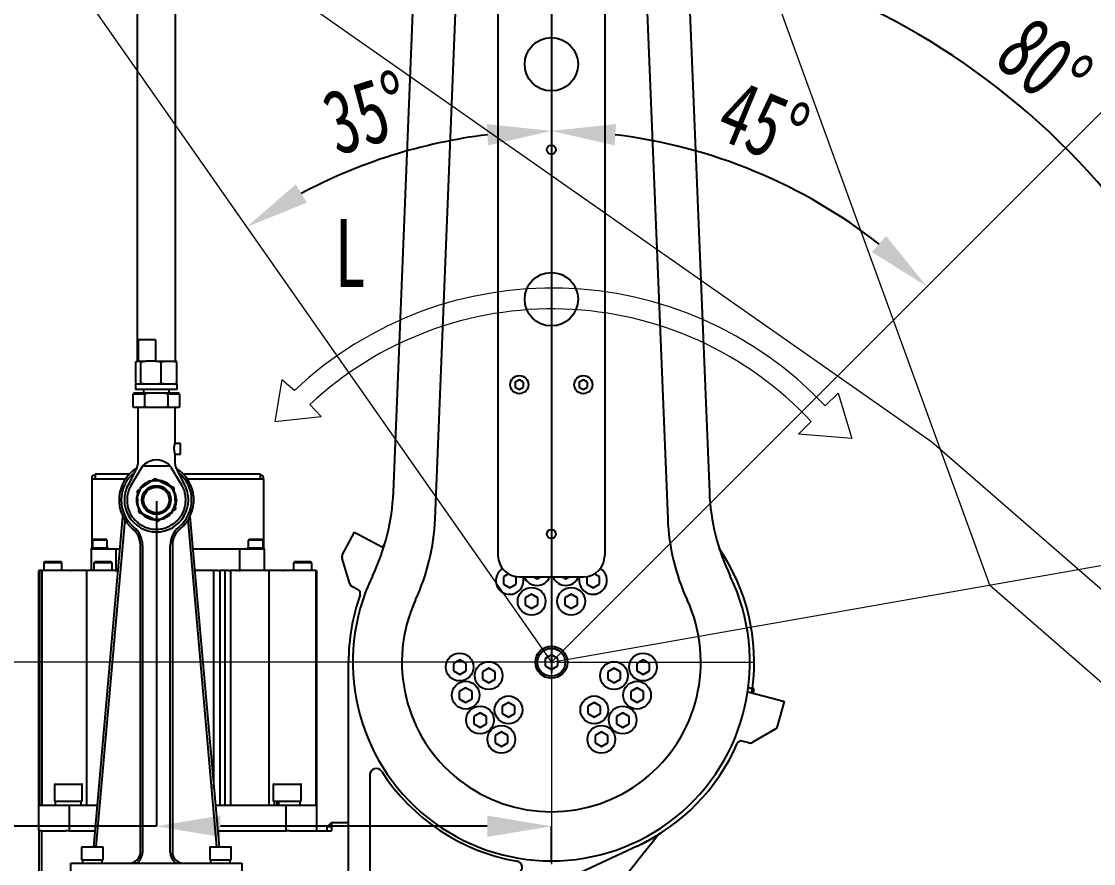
# Model space of a CAD drawing. Header units: millimetres. Extents: x 0 to 420, y 0 to 297.
# Drawn here: x 83 to 133.2, y 181.1 to 220.5 of the extents above; entities that cross this region are included whole.
import ezdxf

# ---------------------------------------------------------------- set-up
doc = ezdxf.new("R2010")
doc.units = ezdxf.units.MM
doc.linetypes.add('CENTERX2', pattern=[20.32, 12.7, -2.54, 2.54, -2.54])
doc.layers.get('0').update_dxf_attribs({"lineweight": 18})
doc.layers.add('中心线层', color=1, linetype='CENTERX2', lineweight=18)
doc.layers.add('标注层', color=7, linetype='Continuous', lineweight=15)
doc.styles.add('SLDTEXTSTYLE6', font='', dxfattribs={"width": 0.7})
doc.styles.get("Standard").update_dxf_attribs({"font": ''})
doc.styles.get('SLDTEXTSTYLE6').set_extended_font_data('宋体')
doc.styles.get('Standard').set_extended_font_data('宋体')
doc.dimstyles.new('2', dxfattribs={"dimscale": 2, "dimtxt": 2.5, "dimasz": 2.5, "dimexe": 1.25, "dimexo": 0.625, "dimtad": 1, "dimtih": 1, "dimtoh": 1, "dimdec": 0, "dimlfac": 10, "dimdsep": 46, "dimtxsty": 'Standard', "dimcen": 2.5, "dimdle": 5, "dimadec": 0, "dimazin": 0, "dimtfac": 1, "dimtdec": 0, "dimtmove": 0, "dimatfit": 3, "dimfxl": 1, "dimtolj": 1, "dimarcsym": 0})
doc.dimstyles.new('SLDDIMSTYLE0', dxfattribs={"dimtxt": 3, "dimasz": 3, "dimexe": 0, "dimexo": 0.0625, "dimgap": 0.75, "dimtad": 1, "dimdec": 4, "dimlfac": 10, "dimzin": 12, "dimdsep": 46, "dimtxsty": 'SLDTEXTSTYLE6', "dimcen": 0.09, "dimdle": 6, "dimazin": 3, "dimtfac": 1, "dimtdec": 3, "dimtofl": 0, "dimtmove": 0, "dimatfit": 3, "dimfxl": 1, "dimfrac": 2, "dimtolj": 1, "dimarcsym": 0})
doc.dimstyles.new('SLDDIMSTYLE3', dxfattribs={"dimtxt": 3, "dimasz": 3, "dimexe": 0, "dimexo": 0.0625, "dimgap": 0.75, "dimtad": 1, "dimdec": 1, "dimlfac": 10, "dimrnd": 1e-09, "dimzin": 12, "dimdsep": 46, "dimtxsty": 'SLDTEXTSTYLE6', "dimcen": 0.09, "dimdle": 6, "dimadec": 0, "dimazin": 3, "dimtfac": 1, "dimtdec": 3, "dimtofl": 0, "dimtmove": 0, "dimatfit": 3, "dimfxl": 1, "dimfrac": 2, "dimtolj": 1, "dimarcsym": 0})
doc.dimstyles.new('SLDDIMSTYLE5', dxfattribs={"dimtxt": 3, "dimasz": 3, "dimexe": 0, "dimexo": 0.0625, "dimgap": 0.75, "dimtad": 1, "dimdec": 6, "dimlfac": 10, "dimrnd": 1e-09, "dimzin": 12, "dimdsep": 46, "dimtxsty": 'SLDTEXTSTYLE6', "dimcen": 0.09, "dimdle": 6, "dimadec": 0, "dimazin": 3, "dimtfac": 1, "dimtdec": 3, "dimtofl": 0, "dimtmove": 0, "dimatfit": 3, "dimfxl": 1, "dimfrac": 2, "dimtolj": 1, "dimarcsym": 0})

# ---------------------------------------------------------------- blocks, each defined once
blk = doc.blocks.new('*X3')
at = {"linetype": 'Continuous', "transparency": 16777216}
for points in [[(104.75, 215.677), (104.811, 214.678), (107.775, 215.358)], [(96.323, 212.002), (95.8, 212.854), (93.504, 210.859)]]:
    blk.add_hatch(color=0, dxfattribs=at).paths.add_polyline_path(points, flags=0)
at = {"color": 0, "linetype": 'Continuous', "lineweight": -2, "transparency": 16777216}
blk.add_arc((107.775, 190.478), 24.88, 96.9128, 118.0872, dxfattribs=at)
at = {"color": 0, "linetype": 'Continuous', "lineweight": 0, "transparency": 16777216, "insert": (96.829, 217.047), "char_height": 3, "width": 9.36911, "attachment_point": 1, "rotation": 17.5, "style": 'SLDTEXTSTYLE6'}
blk.add_mtext('35%%D', dxfattribs=at)
blk = doc.blocks.new('*X5')
at = {"linetype": 'Continuous', "transparency": 16777216}
for points in [[(110.74, 214.678), (110.8, 215.677), (107.775, 215.358)], [(123.454, 210.435), (122.791, 209.686), (125.368, 208.071)]]:
    blk.add_hatch(color=0, dxfattribs=at).paths.add_polyline_path(points, flags=0)
at = {"color": 0, "linetype": 'Continuous', "lineweight": -2, "transparency": 16777216}
blk.add_arc((107.775, 190.478), 24.88, 51.9128, 83.0872, dxfattribs=at)
at = {"color": 0, "linetype": 'Continuous', "lineweight": 0, "transparency": 16777216, "insert": (116.468, 217.867), "char_height": 3, "width": 9.78194, "attachment_point": 1, "rotation": 337.5, "style": 'SLDTEXTSTYLE6'}
blk.add_mtext('45%%D', dxfattribs=at)
blk = doc.blocks.new('*X9')
at = {"linetype": 'Continuous', "transparency": 16777216}
for points in [[(110.75, 223.905), (110.794, 224.904), (107.775, 224.537)], [(141.154, 199.429), (140.178, 199.212), (141.316, 196.392)]]:
    blk.add_hatch(color=0, dxfattribs=at).paths.add_polyline_path(points, flags=0)
at = {"color": 0, "linetype": 'Continuous', "lineweight": -2, "transparency": 16777216}
blk.add_arc((107.775, 190.478), 34.059, 15.0484, 84.9516, dxfattribs=at)
at = {"color": 0, "linetype": 'Continuous', "lineweight": 0, "transparency": 16777216, "insert": (130.335, 220.904), "char_height": 3, "width": 10.12593, "attachment_point": 1, "rotation": 320, "style": 'SLDTEXTSTYLE6'}
blk.add_mtext('80%%D', dxfattribs=at)
blk = doc.blocks.new('*X12')
at = {"layer": '标注层', "transparency": 16777216}
for points in [[(55.004, 272.821), (54.543, 269.821), (55.466, 269.821)], [(55.004, 129.828), (55.466, 132.828), (54.543, 132.828)]]:
    blk.add_hatch(color=256, dxfattribs=at).paths.add_polyline_path(points, flags=0)
for p, q in [((168.537, 272.821), (54.504, 272.821)), ((55.004, 272.821), (55.004, 129.828)), ((72.275, 129.828), (54.504, 129.828))]:
    blk.add_line(p, q, dxfattribs=at)
at = {"layer": '标注层', "transparency": 16777216, "insert": (51.137, 196.087), "char_height": 3, "width": 17.01117, "attachment_point": 1, "rotation": 90, "style": 'SLDTEXTSTYLE6'}
blk.add_mtext('1429.9', dxfattribs=at)
blk = doc.blocks.new('*X14')
at = {"layer": '标注层', "transparency": 16777216}
for points in [[(64.456, 190.478), (63.994, 187.478), (64.917, 187.478)], [(64.456, 129.828), (64.917, 132.828), (63.994, 132.828)]]:
    blk.add_hatch(color=256, dxfattribs=at).paths.add_polyline_path(points, flags=0)
for p, q in [((107.775, 190.478), (63.956, 190.478)), ((64.456, 190.478), (64.456, 129.828)), ((100.275, 129.828), (63.956, 129.828))]:
    blk.add_line(p, q, dxfattribs=at)
at = {"layer": '标注层', "transparency": 16777216, "insert": (60.589, 155.788), "char_height": 3, "width": 14.35978, "attachment_point": 1, "rotation": 90, "style": 'SLDTEXTSTYLE6'}
blk.add_mtext('606.5', dxfattribs=at)
blk = doc.blocks.new('*X15')
at = {"layer": '标注层', "transparency": 16777216}
for points in [[(64.456, 250.478), (63.994, 247.478), (64.917, 247.478)], [(64.456, 190.478), (64.917, 193.478), (63.994, 193.478)]]:
    blk.add_hatch(color=256, dxfattribs=at).paths.add_polyline_path(points, flags=0)
for p, q in [((107.775, 250.478), (63.956, 250.478)), ((64.456, 250.478), (64.456, 190.478)), ((107.775, 190.478), (63.956, 190.478))]:
    blk.add_line(p, q, dxfattribs=at)
at = {"layer": '标注层', "transparency": 16777216, "insert": (60.589, 217.859), "char_height": 3, "width": 8.42346, "attachment_point": 1, "rotation": 90, "style": 'SLDTEXTSTYLE6'}
blk.add_mtext('600', dxfattribs=at)
blk = doc.blocks.new('*X17')
at = {"linetype": 'Continuous', "transparency": 16777216}
for points in [[(92.275, 183.299), (92.275, 182.299), (89.275, 182.799)], [(104.775, 183.299), (104.775, 182.299), (107.775, 182.799)]]:
    blk.add_hatch(color=0, dxfattribs=at).paths.add_polyline_path(points, flags=0)
at = {"color": 0, "linetype": 'Continuous', "lineweight": -2, "transparency": 16777216}
for p, q in [((89.275, 198.016), (89.275, 182.799)), ((89.275, 182.799), (73.816, 182.799)), ((104.775, 182.799), (92.275, 182.799)), ((107.775, 181.091), (107.775, 182.799))]:
    blk.add_line(p, q, dxfattribs=at)
at = {"color": 0, "linetype": 'Continuous', "lineweight": 0, "transparency": 16777216, "insert": (77.016, 182.049), "char_height": 3, "width": 7.95419, "attachment_point": 2, "style": 'SLDTEXTSTYLE6'}
blk.add_mtext('185', dxfattribs=at)
blk = doc.blocks.new('SW_CENTERMARKSYMBOL_0')
at = {"layer": '中心线层', "color": 0}
for p, q in [((0, 0.3), (0, 9.45)), ((-0.3, 0), (-9.45, 0)), ((0, 0), (-0.15, 0)), ((0, 0), (0, 0.15)), ((0, 0), (0, -0.15)), ((0, 0), (0.15, 0)), ((0.3, 0), (9.45, 0)), ((0, -0.3), (0, -9.45))]:
    blk.add_line(p, q, dxfattribs=at)
blk = doc.blocks.new('*X41')
at = {"layer": '标注层', "transparency": 16777216}
for points in [[(95.275, 119.71), (95.275, 118.043), (90.275, 118.876)], [(230.664, 119.71), (230.664, 118.043), (235.664, 118.876)]]:
    blk.add_hatch(color=0, dxfattribs=at).paths.add_polyline_path(points, flags=0)
at = {"layer": '标注层', "color": 0, "lineweight": -2, "transparency": 16777216}
for p, q in [((235.664, 191.99), (235.664, 116.376)), ((90.275, 173.428), (90.275, 116.376)), ((95.275, 118.876), (230.664, 118.876))]:
    blk.add_line(p, q, dxfattribs=at)
at = {"layer": '标注层', "color": 0, "transparency": 16777216, "insert": (162.969, 122.626), "char_height": 5, "width": 40.50279, "attachment_point": 5}
blk.add_mtext('1453.9', dxfattribs=at)

msp = doc.modelspace()

# ---------------------------------------------------------------- linework, layer by layer
at = {"color": 161, "linetype": 'Continuous', "lineweight": 25, "true_color": 0x67adff}
for p, q in [((88.37539874, 251.57804679), (88.37518715, 204.57804393)), ((90.17518712, 204.57803797), (90.17539884, 251.57803487)), ((107.77515784, 250.47803983), (107.77515784, 190.47803983)), ((100.37488327, 198.44044041), (102.32674912, 246.65337991)), ((113.22356597, 246.65337991), (115.17543182, 198.44044041)), ((102.32567698, 197.18453478), (104.09036413, 240.77398967)), ((111.45995096, 240.77398967), (113.22463885, 197.18453478)), ((105.27515844, 224.18936681), (105.27515844, 212.7667148)), ((110.27515814, 224.18936681), (110.27515814, 212.7667148)), ((105.27515844, 212.7667148), (105.27515844, 212.33370494)), ((110.27515814, 212.7667148), (110.27515814, 212.33370494)), ((105.27515844, 212.33370494), (105.27515844, 211.62237715)), ((110.27515814, 212.33370494), (110.27515814, 211.62237715)), ((105.27515844, 211.62237715), (105.27515844, 211.18936728)), ((110.27515814, 211.62237715), (110.27515814, 211.18936728)), ((105.27515844, 211.18936728), (105.27515844, 202.09225606)), ((110.27515814, 211.18936728), (110.27515814, 202.09225606)), ((88.43308412, 204.57804393), (88.43308859, 205.57804297)), ((89.24029641, 205.57803701), (89.24029194, 204.57803797)), ((88.3160517, 203.52524113), (88.31605636, 204.55084633)), ((88.31605636, 204.55084633), (88.3758577, 204.57804393)), ((88.37518715, 204.57804393), (88.43308412, 204.57804393)), ((88.46428231, 204.57804393), (88.43308412, 204.57804393)), ((88.48621495, 204.57804393), (88.46428231, 204.57804393)), ((88.48621495, 204.57804393), (88.79543938, 204.57804393)), ((88.54601164, 203.52524113), (88.54601611, 204.55084633)), ((88.54601611, 204.55084633), (88.79543938, 204.57804393)), ((89.23036488, 204.57803797), (88.79543938, 204.57804393)), ((89.24029194, 204.57803797), (89.23036488, 204.57803797)), ((89.24029194, 204.57803797), (90.04469613, 204.57803797)), ((89.25572396, 204.57803797), (89.69476874, 204.57803797)), ((89.50514229, 203.52523517), (89.5051469, 204.55084037)), ((89.5051469, 204.55084037), (89.69476874, 204.57803797)), ((90.04469613, 204.57803797), (90.17451651, 204.57803797)), ((90.23431772, 204.55084037), (90.17451651, 204.57803797)), ((90.17484787, 204.57803797), (90.17518712, 204.57803797)), ((90.2343131, 203.52523517), (90.23431772, 204.55084037)), ((88.30018234, 203.49804353), (88.30018122, 203.24804377)), ((88.54601164, 203.52524113), (88.48621011, 203.49804353)), ((89.50514229, 203.52523517), (89.25571911, 203.49803757)), ((90.25018226, 203.49803757), (89.49802424, 203.49803757)), ((90.2343131, 203.52523517), (90.04469127, 203.49803757)), ((90.25018113, 203.24803781), (90.25018226, 203.49803757)), ((106.27515748, 203.70704125), (106.07683793, 203.59254073)), ((106.07683793, 203.59254073), (106.07683793, 203.36353969)), ((106.47347704, 203.59254073), (106.27515748, 203.70704125)), ((106.47347704, 203.36353969), (106.47347704, 203.59254073)), ((109.2751576, 203.70704125), (109.07683805, 203.59254073)), ((109.07683805, 203.59254073), (109.07683805, 203.36353969)), ((109.47347716, 203.59254073), (109.2751576, 203.70704125)), ((109.47347716, 203.36353969), (109.47347716, 203.59254073)), ((88.17518022, 203.02804302), (88.17517761, 202.47804712)), ((88.22518032, 203.07804536), (88.17518022, 203.02804302)), ((88.72065334, 203.02804302), (88.17518022, 203.02804302)), ((88.67518105, 203.24804377), (88.6751803, 203.07804536)), ((88.72065334, 203.02804302), (88.72065083, 202.47804116)), ((88.72065334, 203.02804302), (88.82796675, 203.0780394)), ((89.72239396, 203.0780394), (88.82796675, 203.0780394)), ((90.25018113, 203.24803781), (89.49802312, 203.24803781)), ((89.72239396, 203.0780394), (89.82970695, 203.02803706)), ((89.82970449, 202.4780352), (89.82970695, 203.02803706)), ((90.37518014, 203.02803706), (89.82970695, 203.02803706)), ((89.87518036, 203.0780394), (89.87518115, 203.24803781)), ((90.37518014, 203.02803706), (90.32518037, 203.07803344)), ((90.37517766, 202.4780352), (90.37518014, 203.02803706)), ((106.07683793, 203.36353969), (106.27515748, 203.24903916)), ((106.27515748, 203.24903916), (106.47347704, 203.36353969)), ((109.07683805, 203.36353969), (109.2751576, 203.24903916)), ((109.2751576, 203.24903916), (109.47347716, 203.36353969)), ((88.40017714, 202.37804245), (88.4001654, 199.74914383)), ((88.82796387, 202.42804479), (89.72239103, 202.42803883)), ((90.15016978, 200.72801899), (90.15017722, 202.37803649)), ((105.27515844, 202.09225606), (105.27515844, 201.38514828)), ((110.27515814, 202.09225606), (110.27515814, 201.38514828)), ((105.27515844, 201.38514828), (105.27515844, 199.27093576)), ((110.27515814, 201.38514828), (110.27515814, 199.27093576)), ((90.40016978, 200.72803687), (90.15016511, 200.72803687)), ((90.40016753, 200.22803735), (90.40016865, 200.47803711)), ((90.40016865, 200.47803711), (90.40016978, 200.72803687)), ((90.14919812, 200.22803735), (90.40016753, 200.22803735)), ((90.15016537, 199.74913787), (90.15016754, 200.23145269)), ((88.3682555, 199.61450886), (87.93470715, 198.75123691)), ((88.59510277, 199.6145029), (88.07648816, 198.75123691)), ((88.6265852, 199.67804145), (88.59510277, 199.6145029)), ((88.71369506, 199.74914383), (88.6265852, 199.67804145)), ((88.6265852, 199.67804145), (89.92374485, 199.67803549)), ((89.92374485, 199.67803549), (89.83663571, 199.74913787)), ((89.95522679, 199.61449694), (89.92374485, 199.67803549)), ((89.95522679, 199.61449694), (90.47383365, 198.75122499)), ((90.61561468, 198.75122499), (90.182074, 199.61449694)), ((86.25015788, 199.05803989), (86.25015788, 195.82804035)), ((87.82529574, 199.05803989), (86.25015788, 199.05803989)), ((86.25515797, 199.13040589), (86.25515797, 199.05803989)), ((86.40333101, 199.27804064), (86.40333101, 199.05803989)), ((86.40356794, 199.27804064), (86.40333101, 199.27804064)), ((88.00138388, 199.27804064), (86.40356794, 199.27804064)), ((88.58567704, 198.65650128), (88.98168294, 198.92884683)), ((89.19627391, 199.07642793), (88.98168294, 198.92884683)), ((89.43137884, 198.96437716), (89.86524082, 198.75760268)), ((90.54893175, 199.27804064), (90.59830785, 199.27804064)), ((90.59830785, 199.27804064), (90.59830785, 199.2233653)), ((90.65316659, 199.27804064), (90.59830785, 199.27804064)), ((94.14674774, 199.27804064), (90.65316659, 199.27804064)), ((94.3001578, 199.05803989), (90.72501989, 199.05803989)), ((94.14698467, 199.27804064), (94.14674774, 199.27804064)), ((94.14698467, 199.05803989), (94.14698467, 199.27804064)), ((94.29515772, 199.05803989), (94.29515772, 199.13040589)), ((94.3001578, 195.82804035), (94.3001578, 199.05803989)), ((105.27515844, 199.27093576), (105.27515844, 198.56382798)), ((110.27515814, 199.27093576), (110.27515814, 198.56382798)), ((88.37108616, 198.50892018), (88.39160003, 198.24928831)), ((90.10034568, 198.64555191), (89.86524082, 198.75760268)), ((90.12085953, 198.38592004), (90.15871574, 197.90679406)), ((105.27515844, 198.56382798), (105.27515844, 195.47804188)), ((110.27515814, 198.56382798), (110.27515814, 195.47804188)), ((88.42945606, 197.77016233), (88.39160003, 198.24928831)), ((90.17922959, 197.64716219), (90.15871574, 197.90679406)), ((88.44996993, 197.51053046), (88.68507486, 197.39847969)), ((89.11893688, 197.19169926), (88.68507486, 197.39847969)), ((89.96463855, 197.49958109), (89.56863279, 197.22723555)), ((86.34151094, 181.83003854), (87.70667654, 197.30192017)), ((87.79339385, 197.14697789), (86.44189932, 181.83003854)), ((89.35404172, 197.07964849), (89.56863279, 197.22723555)), ((92.10841641, 181.83003854), (90.75692179, 197.14697789)), ((90.84363924, 197.30192017), (92.20880498, 181.83003854)), ((97.98425868, 195.49463581), (98.55567947, 196.56931948)), ((98.73226866, 196.47543024), (99.92182389, 195.84292959)), ((86.31515786, 196.22804116), (86.27515793, 196.18804049)), ((86.27515793, 196.18804049), (86.27515793, 195.82804035)), ((86.97515786, 196.18804049), (86.27515793, 196.18804049)), ((86.93515793, 196.22804116), (86.31515786, 196.22804116)), ((86.97515786, 196.18804049), (86.93515793, 196.22804116)), ((86.97515786, 195.82804035), (86.97515786, 196.18804049)), ((88.52515783, 181.57804202), (88.52515783, 195.95672082)), ((88.62515785, 195.95672082), (88.62515785, 181.57804202)), ((89.92515783, 181.57804202), (89.92515783, 195.95672082)), ((90.02515785, 195.95672082), (90.02515785, 181.57804202)), ((93.61515776, 196.22804116), (93.57515782, 196.18804049)), ((93.57515782, 196.18804049), (93.57515782, 195.82804035)), ((94.27515775, 196.18804049), (93.57515782, 196.18804049)), ((94.23515782, 196.22804116), (93.61515776, 196.22804116)), ((94.27515775, 196.18804049), (94.23515782, 196.22804116)), ((94.27515775, 195.82804035), (94.27515775, 196.18804049)), ((86.22515783, 195.82804035), (86.22515783, 195.77803802)), ((87.02515796, 195.82804035), (86.22515783, 195.82804035)), ((86.22515783, 195.77803802), (86.22515783, 194.77803897)), ((86.52515769, 195.77803802), (86.22515783, 195.77803802)), ((86.94515772, 195.77803802), (86.52515769, 195.77803802)), ((87.08657906, 195.77803802), (86.94515772, 195.77803802)), ((87.02515796, 195.77803802), (87.02515796, 195.82804035)), ((87.31657923, 195.77803802), (87.08657906, 195.77803802)), ((87.37515793, 195.77803802), (87.31657923, 195.77803802)), ((87.37515793, 195.77803802), (87.37515793, 194.77803897)), ((87.57221666, 195.77803802), (87.37515793, 195.77803802)), ((92.8751579, 195.77803802), (90.97809903, 195.77803802)), ((93.17515776, 195.77803802), (92.8751579, 195.77803802)), ((93.17515776, 195.77803802), (93.17515776, 194.77803897)), ((93.23373646, 195.77803802), (93.17515776, 195.77803802)), ((93.46373663, 195.77803802), (93.23373646, 195.77803802)), ((93.60515796, 195.77803802), (93.46373663, 195.77803802)), ((93.52515772, 195.82804035), (93.52515772, 195.77803802)), ((94.32515785, 195.82804035), (93.52515772, 195.82804035)), ((94.02515799, 195.77803802), (93.60515796, 195.77803802)), ((94.32515785, 195.77803802), (94.02515799, 195.77803802)), ((94.32515785, 195.77803802), (94.32515785, 195.82804035)), ((94.32515785, 195.77803802), (94.32515785, 194.77803897)), ((98.33462149, 194.14829206), (97.969587, 195.34226846)), ((84.04015772, 195.17803978), (84.00015816, 195.1380391)), ((84.00015816, 195.1380391), (84.00015816, 194.77803897)), ((84.85015802, 195.1380391), (84.00015816, 195.1380391)), ((84.81015772, 195.17803978), (84.04015772, 195.17803978)), ((84.85015802, 195.1380391), (84.81015772, 195.17803978)), ((84.85015802, 194.77803897), (84.85015802, 195.1380391)), ((86.39015802, 195.17803978), (86.35015771, 195.1380391)), ((86.35015771, 195.1380391), (86.35015771, 194.77803897)), ((87.20015776, 195.1380391), (86.35015771, 195.1380391)), ((87.16015783, 195.17803978), (86.39015802, 195.17803978)), ((87.20015776, 195.1380391), (87.16015783, 195.17803978)), ((87.20015776, 194.77803897), (87.20015776, 195.1380391)), ((95.74015797, 195.17803978), (95.70015766, 195.1380391)), ((95.70015766, 195.1380391), (95.70015766, 194.77803897)), ((96.55015752, 195.1380391), (95.70015766, 195.1380391)), ((96.51015796, 195.17803978), (95.74015797, 195.17803978)), ((96.55015752, 195.1380391), (96.51015796, 195.17803978)), ((96.55015752, 194.77803897), (96.55015752, 195.1380391)), ((83.77515808, 183.77803754), (83.77515808, 194.77803897)), ((83.80500809, 194.77803897), (83.77515808, 194.77803897)), ((83.80505801, 194.77803897), (83.80505801, 183.77803754)), ((83.92945811, 194.77803897), (83.80505801, 194.77803897)), ((83.92945811, 183.77803754), (83.92945811, 194.77803897)), ((85.30209944, 194.77803897), (83.92945811, 194.77803897)), ((85.30209944, 194.77803897), (85.33676438, 194.77803897)), ((85.97797998, 194.77803897), (85.33676438, 194.77803897)), ((85.97797998, 194.77803897), (85.9949077, 194.77803897)), ((85.9949077, 194.77803897), (85.9949077, 183.77803754)), ((86.04465783, 194.77803897), (85.9949077, 194.77803897)), ((86.9814577, 194.77803897), (86.04465783, 194.77803897)), ((87.02456825, 194.77803897), (86.9814577, 194.77803897)), ((87.35124734, 194.77803897), (87.02456825, 194.77803897)), ((87.35124734, 194.77803897), (87.41614785, 194.77803897)), ((87.48398129, 194.77803897), (87.41614785, 194.77803897)), ((91.91755787, 194.77803897), (91.06633434, 194.77803897)), ((91.96735792, 194.77803897), (91.91755787, 194.77803897)), ((91.96735792, 184.5664401), (91.96735792, 194.77803897)), ((91.96735792, 194.77803897), (92.00395815, 194.77803897)), ((92.17306007, 194.77803897), (92.00395815, 194.77803897)), ((92.17306007, 194.77803897), (92.23716021, 194.77803897)), ((92.23716021, 194.77803897), (92.24108275, 194.77803897)), ((92.24108275, 194.77803897), (92.24108275, 183.77803754)), ((92.48998281, 194.77803897), (92.24108275, 194.77803897)), ((92.48998281, 183.77803754), (92.48998281, 194.77803897)), ((92.50125926, 194.77803897), (92.48998281, 194.77803897)), ((92.50125926, 194.77803897), (92.53375106, 194.77803897)), ((92.65664764, 194.77803897), (92.53375106, 194.77803897)), ((92.65664764, 194.77803897), (92.72455614, 194.77803897)), ((92.73875788, 194.77803897), (92.72455614, 194.77803897)), ((92.73875788, 194.77803897), (92.73875788, 183.77803754)), ((92.9875324, 194.77803897), (92.73875788, 194.77803897)), ((93.01204797, 194.77803897), (92.9875324, 194.77803897)), ((93.01204797, 194.77803897), (93.04062337, 194.77803897)), ((93.13416783, 194.77803897), (93.04062337, 194.77803897)), ((93.13416783, 194.77803897), (93.19906835, 194.77803897)), ((93.52574744, 194.77803897), (93.19906835, 194.77803897)), ((93.56885799, 194.77803897), (93.52574744, 194.77803897)), ((94.50565785, 194.77803897), (93.56885799, 194.77803897)), ((94.55540799, 194.77803897), (94.50565785, 194.77803897)), ((94.55540799, 183.77803754), (94.55540799, 194.77803897)), ((94.55540799, 194.77803897), (94.57233534, 194.77803897)), ((95.17853283, 194.77803897), (94.57233534, 194.77803897)), ((95.17853283, 194.77803897), (95.21595784, 194.77803897)), ((96.69555784, 194.77803897), (95.21595784, 194.77803897)), ((96.74525768, 194.77803897), (96.69555784, 194.77803897)), ((96.7453076, 194.77803897), (96.74525768, 194.77803897)), ((96.7751576, 194.77803897), (96.74525768, 194.77803897)), ((96.7453076, 194.77803897), (96.7453076, 183.77803754)), ((96.7751576, 194.77803897), (96.7751576, 183.77803754)), ((105.76421157, 194.61842965), (105.52595243, 194.48086809)), ((105.52595243, 194.48086809), (105.52595243, 194.1378672)), ((106.12004534, 194.48086809), (106.09734044, 194.49397515)), ((106.12004534, 194.1378672), (106.12004534, 194.48086809)), ((106.27515748, 194.47803687), (109.2751576, 194.47803687)), ((106.93631605, 194.47803687), (107.10248933, 194.38209723)), ((107.10248933, 194.38209723), (107.2686626, 194.47803687)), ((108.28165248, 194.47803687), (108.44782576, 194.38209723)), ((108.44782576, 194.38209723), (108.61399904, 194.47803687)), ((109.45297465, 194.49397515), (109.43026975, 194.48086809)), ((109.43026975, 194.48086809), (109.43026975, 194.1378672)), ((110.02436415, 194.48086809), (109.78610352, 194.61842965)), ((110.02436415, 194.1378672), (110.02436415, 194.48086809)), ((98.71995807, 193.87706112), (98.43198791, 194.03017949)), ((105.52595243, 194.1378672), (105.82299814, 193.96636676)), ((105.82299814, 193.96636676), (106.12004534, 194.1378672)), ((109.43026975, 194.1378672), (109.72731695, 193.96636676)), ((109.72731695, 193.96636676), (110.02436415, 194.1378672)), ((106.84810713, 193.67420863), (106.55105993, 193.50270819)), ((106.55105993, 193.50270819), (106.55105993, 193.1597073)), ((107.14515284, 193.50270819), (106.84810713, 193.67420863)), ((107.14515284, 193.1597073), (107.14515284, 193.50270819)), ((108.70220945, 193.67420863), (108.40516225, 193.50270819)), ((108.40516225, 193.50270819), (108.40516225, 193.1597073)), ((108.99925515, 193.50270819), (108.70220945, 193.67420863)), ((108.99925515, 193.1597073), (108.99925515, 193.50270819)), ((106.55105993, 193.1597073), (106.84810713, 192.98820685)), ((106.84810713, 192.98820685), (107.14515284, 193.1597073)), ((108.40516225, 193.1597073), (108.70220945, 192.98820685)), ((108.70220945, 192.98820685), (108.99925515, 193.1597073)), ((107.77515754, 190.82104157), (107.47811184, 190.64954113)), ((108.07220474, 190.64954113), (107.77515754, 190.82104157)), ((98.27515766, 185.79951118), (98.27515766, 190.47804069)), ((103.48105118, 190.59599232), (103.18400398, 190.42449783)), ((103.18400398, 190.42449783), (103.18400398, 190.08149694)), ((103.77809689, 190.42449783), (103.48105118, 190.59599232)), ((103.77809689, 190.08149694), (103.77809689, 190.42449783)), ((107.47811184, 190.64954113), (107.47811184, 190.30654024)), ((107.77515784, 190.47803983), (107.77515784, 189.97608165)), ((108.07220474, 190.30654024), (108.07220474, 190.64954113)), ((112.0692654, 190.59599232), (111.7722182, 190.42449783)), ((111.7722182, 190.42449783), (111.7722182, 190.08149694)), ((112.36631111, 190.42449783), (112.0692654, 190.59599232)), ((112.36631111, 190.08149694), (112.36631111, 190.42449783)), ((103.18400398, 190.08149694), (103.48105118, 189.9099965)), ((103.48105118, 189.9099965), (103.77809689, 190.08149694)), ((104.84071508, 190.19730281), (104.54366789, 190.02580236)), ((104.54366789, 190.02580236), (104.54366789, 189.68280744)), ((105.13776228, 190.02580236), (104.84071508, 190.19730281)), ((105.13776228, 189.68280744), (105.13776228, 190.02580236)), ((107.47811184, 190.30654024), (107.77515754, 190.1350398)), ((107.77515754, 190.1350398), (108.07220474, 190.30654024)), ((110.7096, 190.19730281), (110.4125543, 190.02580236)), ((110.4125543, 190.02580236), (110.4125543, 189.68280744)), ((111.0066472, 190.02580236), (110.7096, 190.19730281)), ((111.0066472, 189.68280744), (111.0066472, 190.02580236)), ((111.7722182, 190.08149694), (112.0692654, 189.9099965)), ((112.0692654, 189.9099965), (112.36631111, 190.08149694)), ((104.54366789, 189.68280744), (104.84071508, 189.51130699)), ((104.84071508, 189.51130699), (105.13776228, 189.68280744)), ((110.4125543, 189.68280744), (110.7096, 189.51130699)), ((110.7096, 189.51130699), (111.0066472, 189.68280744)), ((103.76076237, 189.28005885), (103.46371517, 189.10855841)), ((103.46371517, 189.10855841), (103.46371517, 188.76555752)), ((104.05780807, 189.10855841), (103.76076237, 189.28005885)), ((104.05780807, 188.76555752), (104.05780807, 189.10855841)), ((111.78955421, 189.28005885), (111.49250701, 189.10855841)), ((111.49250701, 189.10855841), (111.49250701, 188.76555752)), ((112.08659992, 189.10855841), (111.78955421, 189.28005885)), ((112.08659992, 188.76555752), (112.08659992, 189.10855841)), ((116.97259084, 189.10063695), (118.47891644, 188.69701814)), ((117.14343265, 189.05486058), (117.1951963, 189.2480452)), ((103.46371517, 188.76555752), (103.76076237, 188.59405707)), ((103.76076237, 188.59405707), (104.05780807, 188.76555752)), ((105.7677655, 188.59160732), (105.47071979, 188.42010688)), ((105.47071979, 188.42010688), (105.47071979, 188.07710599)), ((106.06481269, 188.42010688), (105.7677655, 188.59160732)), ((106.06481269, 188.07710599), (106.06481269, 188.42010688)), ((109.78254959, 188.59160732), (109.4855024, 188.42010688)), ((109.4855024, 188.42010688), (109.4855024, 188.07710599)), ((110.07959679, 188.42010688), (109.78254959, 188.59160732)), ((110.07959679, 188.07710599), (110.07959679, 188.42010688)), ((111.49250701, 188.76555752), (111.78955421, 188.59405707)), ((111.78955421, 188.59405707), (112.08659992, 188.76555752)), ((118.67210105, 188.6452515), (118.35707859, 187.46956777)), ((104.43343059, 188.1149609), (104.13638339, 187.94346045)), ((104.13638339, 187.94346045), (104.13638339, 187.60045957)), ((104.73047629, 187.94346045), (104.43343059, 188.1149609)), ((104.73047629, 187.60045957), (104.73047629, 187.94346045)), ((105.47071979, 188.07710599), (105.7677655, 187.90560555)), ((105.7677655, 187.90560555), (106.06481269, 188.07710599)), ((109.4855024, 188.07710599), (109.78254959, 187.90560555)), ((109.78254959, 187.90560555), (110.07959679, 188.07710599)), ((111.11688599, 188.1149609), (110.8198388, 187.94346045)), ((110.8198388, 187.94346045), (110.8198388, 187.60045957)), ((111.4139317, 187.94346045), (111.11688599, 188.1149609)), ((111.4139317, 187.60045957), (111.4139317, 187.94346045)), ((104.13638339, 187.60045957), (104.43343059, 187.42896508)), ((104.43343059, 187.42896508), (104.73047629, 187.60045957)), ((110.8198388, 187.60045957), (111.11688599, 187.42896508)), ((111.11688599, 187.42896508), (111.4139317, 187.60045957)), ((118.26389268, 187.34812926), (117.18263761, 186.72386598)), ((105.43321058, 187.21475791), (105.13616339, 187.04325747)), ((105.13616339, 187.04325747), (105.13616339, 186.70025658)), ((105.73025629, 187.04325747), (105.43321058, 187.21475791)), ((105.73025629, 186.70025658), (105.73025629, 187.04325747)), ((110.11710599, 187.21475791), (109.8200588, 187.04325747)), ((109.8200588, 187.04325747), (109.8200588, 186.70025658)), ((110.4141517, 187.04325747), (110.11710599, 187.21475791)), ((110.4141517, 186.70025658), (110.4141517, 187.04325747)), ((105.13616339, 186.70025658), (105.43321058, 186.52875613)), ((105.43321058, 186.52875613), (105.73025629, 186.70025658)), ((109.8200588, 186.70025658), (110.11710599, 186.52875613)), ((110.11710599, 186.52875613), (110.4141517, 186.70025658)), ((117.03087226, 186.70388054), (116.71584085, 186.7882986)), ((98.27515766, 185.11008214), (98.27515766, 185.79951118)), ((98.27515766, 176.55043494), (98.27515766, 185.11008214)), ((99.2751582, 185.27251672), (99.2751582, 185.14142226)), ((99.2751582, 185.14142226), (99.2751582, 175.8780409)), ((84.49863367, 184.76754021), (84.49863367, 183.97754025)), ((84.50863384, 184.77754187), (85.1486335, 184.77754187)), ((85.1486335, 184.77754187), (85.78863353, 184.77754187)), ((85.7986337, 183.97754025), (85.7986337, 184.76754021)), ((94.75168199, 184.76754021), (94.75168199, 183.97754025)), ((94.76168216, 184.77754187), (96.04168184, 184.77754187)), ((96.05168201, 183.97754025), (96.05168201, 184.76754021)), ((84.49863367, 183.97754025), (85.7986337, 183.97754025)), ((84.53832515, 183.97754025), (84.53832515, 183.77803754)), ((85.75894222, 183.77803754), (85.75894222, 183.97754025)), ((94.75168199, 183.97754025), (96.05168201, 183.97754025)), ((94.79137346, 183.97754025), (94.79137346, 183.77803754)), ((96.01199054, 183.77803754), (96.01199054, 183.97754025)), ((83.77515808, 182.57804107), (83.77515808, 183.77803754)), ((85.19455739, 183.77803754), (83.77515808, 183.77803754)), ((85.19455739, 183.77803754), (85.19455739, 182.57804107)), ((86.51339323, 183.77803754), (85.19455739, 183.77803754)), ((95.3557583, 183.77803754), (92.0369225, 183.77803754)), ((95.3557583, 182.57804107), (95.3557583, 183.77803754)), ((96.7751576, 183.77803754), (95.3557583, 183.77803754)), ((96.7751576, 183.77803754), (96.7751576, 182.57804107)), ((97.47515753, 182.97804188), (97.27515787, 182.77803849)), ((97.47515753, 182.97804188), (97.47515753, 182.77803849)), ((97.47515753, 182.97804188), (97.77515814, 182.97804188)), ((97.77515814, 182.97804188), (98.17515821, 182.97804188)), ((83.77515808, 182.57804107), (83.77515808, 176.97803866)), ((83.89863357, 182.57804107), (83.77515808, 182.57804107)), ((83.89863357, 182.57804107), (83.89863357, 176.97803866)), ((83.90389964, 182.57804107), (85.034016, 182.57804107)), ((85.19455739, 182.57804107), (85.034016, 182.57804107)), ((85.19455739, 182.57804107), (86.40751079, 182.57804107)), ((92.14280494, 182.57804107), (95.3557583, 182.57804107)), ((95.51629968, 182.57804107), (95.3557583, 182.57804107)), ((95.51629968, 182.57804107), (96.62288413, 182.57804107)), ((96.62288413, 182.57804107), (97.11136505, 182.57804107)), ((97.11136505, 182.57804107), (97.47515753, 182.57804107)), ((97.47515753, 182.77803849), (97.27515787, 182.77803849)), ((97.27515787, 182.57804107), (97.27515787, 182.77803849)), ((97.47515753, 182.77803849), (97.47515753, 182.57804107)), ((85.77515766, 181.82003688), (85.77515766, 181.2300403)), ((85.78515783, 181.83003854), (86.76515766, 181.83003854)), ((86.77515783, 181.2300403), (86.77515783, 181.82003688)), ((91.77515781, 181.82003688), (91.77515781, 181.2300403)), ((91.78515788, 181.83003854), (92.7651579, 181.83003854)), ((92.77515788, 181.2300403), (92.77515788, 181.82003688)), ((111.79003105, 181.86811399), (105.0049989, 178.70420407)), ((112.257552, 182.10199665), (111.96683631, 181.9527943)), ((111.89481303, 181.2785704), (104.29404363, 171.63629424)), ((85.27515777, 179.87804007), (85.27515777, 181.0780425)), ((85.27515777, 181.0780425), (85.77515766, 181.0780425)), ((85.77515766, 181.2300403), (86.27515793, 181.2300403)), ((85.77515766, 181.0780425), (92.77515788, 181.0780425)), ((85.81491173, 181.2300403), (85.81491173, 181.0780425)), ((86.27515793, 181.2300403), (86.77515783, 181.2300403)), ((86.73540376, 181.0780425), (86.73540376, 181.2300403)), ((91.77515781, 181.2300403), (92.2751578, 181.2300403)), ((91.81491178, 181.2300403), (91.81491178, 181.0780425)), ((92.2751578, 181.2300403), (92.77515788, 181.2300403)), ((92.73540382, 181.0780425), (92.73540382, 181.2300403)), ((92.77515788, 181.0780425), (93.27515778, 181.0780425)), ((93.27515778, 181.0780425), (93.27515778, 179.87804007))]:
    msp.add_line(p, q, dxfattribs=at)
at = {"color": 7, "linetype": 'Continuous', "lineweight": 0}
for p, q in [((107.77515784, 250.47803983), (128.29638446, 194.09643308)), ((76.44657352, 235.21989508), (107.77515784, 190.47803983)), ((76.44657352, 235.21989508), (125.59569618, 200.8053089)), ((107.77515784, 190.47803983), (150.20156471, 232.9044467)), ((95.1518259, 203.69845396), (94.82129313, 201.75804464)), ((95.73716991, 203.20285198), (95.1518259, 203.69845396)), ((120.59891071, 202.48543788), (121.2036009, 203.07402328)), ((121.2036009, 203.07402328), (121.85050011, 200.95680458)), ((96.46456315, 202.54601033), (96.99274938, 201.98113824)), ((94.82129313, 201.75804464), (96.99274938, 201.98113824)), ((119.94206905, 201.75804464), (119.34465435, 201.15794712)), ((107.77515784, 190.47803983), (166.86362302, 200.89693049)), ((121.85050011, 200.95680458), (119.34465435, 201.15794712)), ((125.59569618, 200.8053089), (134.39569618, 193.14821089)), ((128.29638446, 194.09643308), (137.09638446, 186.43933508))]:
    msp.add_line(p, q, dxfattribs=at)
at = {"color": 161, "linetype": 'Continuous', "lineweight": 25, "true_color": 0x67adff}
for points in [[(89.24029641, 205.57803701), (89.10945975, 205.57804297), (88.98216974, 205.57804297), (88.8611508, 205.57804297), (88.74899265, 205.57804297), (88.64809577, 205.57804297), (88.56061925, 205.57804297), (88.48843523, 205.57804297), (88.43308859, 205.57804297)], [(89.49802424, 203.49803757), (89.31436133, 203.49803757), (89.12928239, 203.49803757), (88.94947669, 203.49804353), (88.78144272, 203.49804353), (88.63125392, 203.49804353), (88.50433831, 203.49804353), (88.40528302, 203.49804353), (88.33766807, 203.49804353), (88.30393743, 203.49804353), (88.30018234, 203.49804353)], [(88.82796675, 203.0780394), (88.65789757, 203.07804536), (88.50969006, 203.07804536), (88.38859298, 203.07804536), (88.29889544, 203.07804536), (88.24377381, 203.07804536), (88.22518032, 203.07804536)], [(89.49802312, 203.24803781), (89.31436021, 203.24803781), (89.12928127, 203.24803781), (88.94947557, 203.24804377), (88.7814416, 203.24804377), (88.6312528, 203.24804377), (88.50433719, 203.24804377), (88.4052819, 203.24804377), (88.33766695, 203.24804377), (88.30393631, 203.24804377), (88.30018122, 203.24804377)], [(90.32518037, 203.07803344), (90.30658699, 203.07803344), (90.25146538, 203.07803344), (90.16176772, 203.07803344), (90.04067073, 203.07803344), (89.89246317, 203.0780394), (89.72239396, 203.0780394)], [(86.40333101, 199.24551438), (86.37658269, 199.23984002), (86.32515766, 199.22579717)], [(94.22515802, 199.22579717), (94.173733, 199.23984002), (94.14698467, 199.24551438)], [(90.20995972, 198.07803821), (90.19199694, 197.89566587), (90.17898788, 197.83940505)], [(98.55567947, 196.56931948), (98.55907247, 196.56751942), (98.56912181, 196.56217288), (98.58544007, 196.5535004), (98.6074014, 196.54182385), (98.63416091, 196.52759027), (98.66469115, 196.51135992), (98.69781792, 196.49374675), (98.73226866, 196.47543024)], [(118.47891644, 188.69701814), (118.51660446, 188.68691515), (118.55284408, 188.67720555), (118.58624354, 188.6682589), (118.61551836, 188.66041492), (118.639545, 188.65397762), (118.65739659, 188.64919137), (118.66839066, 188.6462469), (118.67210105, 188.6452515)], [(112.06412003, 181.49334978), (112.00813189, 181.42232489), (111.95160732, 181.3506205), (111.89481303, 181.2785704)]]:
    msp.add_lwpolyline(points, dxfattribs=at)
for centre, radius in [((107.77515784, 218.47803983), 1.25), ((107.77515784, 214.47803983), 0.21), ((107.77515784, 207.47803983), 1.25), ((106.27515784, 203.47803983), 0.425), ((109.27515784, 203.47803983), 0.425), ((89.27515784, 198.07803983), 0.67857143), ((89.27515784, 198.07803983), 0.6), ((107.77515784, 196.47803983), 0.21), ((106.84810686, 193.33120938), 0.65), ((108.70220883, 193.33120938), 0.65), ((103.48105084, 190.25299522), 0.65), ((107.77515784, 190.47803983), 0.75), ((107.77515784, 190.47803983), 0.65), ((112.06926484, 190.25299522), 0.65), ((104.84071504, 189.85430475), 0.65), ((110.70960064, 189.85430475), 0.65), ((103.76076201, 188.93705764), 0.65), ((111.78955368, 188.93705764), 0.65), ((105.76776602, 188.24860535), 0.65), ((109.78254966, 188.24860535), 0.65), ((104.43343021, 187.77196215), 0.65), ((111.11688548, 187.77196215), 0.65), ((105.43320999, 186.87175639), 0.65), ((110.11710569, 186.87175639), 0.65)]:
    msp.add_circle(centre, radius, dxfattribs=at)
at = {"color": 7, "linetype": 'Continuous', "lineweight": 0}
for radius, start, end in [(17.58722318, 43.347123105, 133.347123105), (16.61045113, 43.077727339, 133.077727339)]:
    msp.add_arc((107.80933326, 190.41327453), radius, start, end, dxfattribs=at)
at = {"color": 161, "linetype": 'Continuous', "lineweight": 25, "true_color": 0x67adff}
for centre, radius, start, end in [((88.22517766, 202.47804456), 0.05, 179.999741909, 270), ((88.35017721, 202.37804399), 0.05, 359.999741909, 90), ((90.20017721, 202.37803566), 0.05, 89.999741909, 179.999225728), ((90.32517766, 202.4780351), 0.05, 269.999741909, 359.999225728), ((89.27516235, 199.07803983), 0.875, 50.082507003, 129.916976816), ((89.27515784, 198.07803983), 1.75, 122.330768544, 230.478803641), ((89.27515784, 198.07803983), 1.65, 128.713510349, 230.478803641), ((88.10016537, 199.74914577), 0.3, 333.333487678, 359.999741055), ((90.45016537, 199.74913518), 0.3, 179.999742763, 206.665996141), ((89.27515784, 198.07803983), 1.75, 309.521196359, 57.668715275), ((89.27515784, 198.07803983), 1.65, 309.521196359, 51.28597347), ((86.35515784, 199.13040335), 0.1, 107.457603124, 180), ((89.27515784, 198.07803983), 0.93480188, 105.48628287, 144.16823995), ((89.27515784, 198.07803983), 0.91833285, 105.777521403, 140.260838261), ((89.27515784, 198.07803983), 0.9, 80.004032401, 109.031217502), ((89.27515784, 198.07803983), 0.93480188, 44.423793039, 83.537119614), ((89.27515784, 198.07803983), 0.91833285, 48.842311628, 83.319725446), ((94.19515784, 199.13040335), 0.1, 0, 72.542396876), ((89.27515784, 198.07803983), 1.5, 153.333487678, 179.999741909), ((89.27515784, 198.07803983), 0.9, 140.004032401, 169.031217502), ((89.27515784, 198.07803983), 0.9, 20.004032401, 49.031217502), ((89.27515784, 198.07803983), 0.93480188, 359.999741909, 25.986451522), ((89.27515784, 198.07803983), 0.91833285, 347.702394093, 21.151138197), ((89.27515784, 198.07803983), 1.5, 359.999741909, 26.665996141), ((90.38306798, 198.84495145), 10, 334.308923801, 357.681687542), ((125.16724771, 198.84495145), 10, 182.318312458, 205.691076199), ((89.27515784, 198.07803983), 1.5, 179.999741909, 359.999741909), ((89.27515784, 198.07803983), 0.93480188, 164.407143443, 205.851127259), ((89.27515784, 198.07803983), 0.91833285, 167.50322315, 200.973528339), ((89.27515784, 198.07803983), 0.9, 320.004032401, 349.031217502), ((89.27515784, 198.07803983), 0.9, 200.004032401, 229.031217502), ((89.27515784, 198.07803983), 0.93480188, 223.826910659, 263.841824184), ((89.27515784, 198.07803983), 0.91833285, 228.822157337, 263.069115468), ((89.27515784, 198.07803983), 0.93480188, 285.253090601, 323.771754578), ((89.27515784, 198.07803983), 0.91833285, 286.588244182, 320.866689459), ((89.27515784, 198.07803983), 0.9, 260.004032401, 289.031217502), ((92.33386176, 197.58904364), 10, 335.273051093, 357.681687542), ((123.21645393, 197.58904364), 10, 182.318312458, 204.726948907), ((87.52515784, 195.95671948), 1, 0, 50.478803641), ((87.52515784, 195.95671948), 1.1, 0, 50.478803641), ((91.02515784, 195.95671948), 1.1, 129.521196359, 180), ((91.02515784, 195.95671948), 1, 129.521196359, 180), ((107.77515784, 190.47803983), 9.57568285, 144.499260216, 145.70470122), ((98.16084825, 195.40074158), 0.2, 152, 197), ((106.27515784, 195.47803983), 1, 180, 270), ((109.27515784, 195.47803983), 1, 270, 0), ((107.77515784, 190.47803983), 9.5, 352.560843177, 34.119015009), ((105.82299869, 194.30936788), 0.65, 121.301674843, 150), ((109.72731699, 194.30936788), 0.65, 164.959882761, 58.698325157), ((107.77515784, 190.47803983), 9.3, 154.308923801, 25.691076199), ((105.82299869, 194.30936788), 0.65, 150, 15.040117239), ((107.10248964, 194.72509969), 0.65, 202.339387617, 337.660612383), ((108.44782604, 194.72509969), 0.65, 202.339387617, 337.660612383), ((98.52588255, 194.20676819), 0.2, 197, 242), ((98.62606363, 193.70047294), 0.2, 340.597055861, 62), ((107.77515784, 190.47803983), 9.5, 160.597055861, 180), ((107.77515784, 190.47803983), 7, 155.273051093, 24.726948907), ((107.77515784, 190.47803983), 9.57568285, 351.29529878, 352.500739784), ((118.16389328, 187.5213326), 0.2, 300, 345), ((107.77515784, 190.47803983), 9.5, 295, 336.402944139), ((116.66407585, 186.59511096), 0.2, 75, 156.402944139), ((117.08263619, 186.89706853), 0.2, 255, 300), ((99.57515784, 185.20333604), 0.3, 32.751416224, 180), ((107.77515784, 190.47803983), 9.45, 212.751416224, 260.136162046), ((84.50863368, 184.76753983), 0.01, 90, 180), ((85.78863368, 184.76753983), 0.01, 0, 90), ((94.76168201, 184.76753983), 0.01, 90, 180), ((96.04168201, 184.76753983), 0.01, 360, 90), ((98.17515784, 183.07803983), 0.1, 270, 360), ((85.78515784, 181.82003983), 0.01, 90, 180), ((86.76515784, 181.82003983), 0.01, 360, 90), ((91.78515784, 181.82003983), 0.01, 90, 180), ((92.76515784, 181.82003983), 0.01, 0, 90), ((88.02515784, 181.57803983), 0.5, 270, 0), ((88.02515784, 181.57803983), 0.6, 303.557309762, 0), ((90.52515784, 181.57803983), 0.6, 180, 236.442690238), ((90.52515784, 181.57803983), 0.5, 180, 270), ((106.1049115, 180.87216781), 0.3, 295, 80.136162046)]:
    msp.add_arc(centre, radius, start, end, dxfattribs=at)
for centre, start_param, end_param in [((95.40168201, 183.39499886), 1.4831347145, 1.5118839206), ((95.40168201, 184.59639328), 1.6560556703, 1.6848898388)]:
    msp.add_ellipse(centre, major_axis=(-0.4048744, 6.95628753), ratio=0.0656494227, start_param=start_param, end_param=end_param, dxfattribs=at)
for points, knots in [([(88.48621495, 204.57804393), (88.48918293, 204.57708127), (88.50917206, 204.57059781), (88.52907141, 204.5599301), (88.54601611, 204.55084633)], [0, 0, 0, 0, 0.009768884912, 0.065792764896, 0.065792764896, 0.065792764896, 0.065792764896]), ([(89.25572396, 204.57803797), (89.26157885, 204.57759191), (89.34495427, 204.57123987), (89.42796524, 204.56066896), (89.5051469, 204.55084037)], [0, 0, 0, 0, 0.01762090143, 0.2509268908, 0.2509268908, 0.2509268908, 0.2509268908]), ([(90.04469613, 204.57803797), (90.04898702, 204.57760728), (90.11237078, 204.57124529), (90.17548041, 204.56068539), (90.23431772, 204.55084037)], [0, 0, 0, 0, 0.01297038595, 0.19159468922, 0.19159468922, 0.19159468922, 0.19159468922]), ([(88.79543444, 203.49804353), (88.78957955, 203.49848959), (88.70620403, 203.50484163), (88.62319319, 203.51541254), (88.54601164, 203.52524113)], [0, 0, 0, 0, 0.01762087195, 0.25092675207, 0.25092675207, 0.25092675207, 0.25092675207]), ([(89.69476385, 203.49803757), (89.69047297, 203.4984662), (89.6270876, 203.50479796), (89.56397887, 203.51537455), (89.50514229, 203.52523517)], [0, 0, 0, 0, 0.01297009085, 0.19159539389, 0.19159539389, 0.19159539389, 0.19159539389]), ([(90.17451164, 203.49803757), (90.17747963, 203.49899807), (90.19746912, 203.50546708), (90.21736841, 203.51614375), (90.2343131, 203.52523517)], [0, 0, 0, 0, 0.009768966941, 0.065794139353, 0.065794139353, 0.065794139353, 0.065794139353]), ([(88.22517753, 202.42804479), (88.23296127, 202.42804479), (88.24885045, 202.42804479), (88.37766824, 202.42804479), (88.57115061, 202.42804479), (88.74352294, 202.42804479), (88.82796387, 202.42804479)], [0, 0, 0, 0, 0.14764556833, 0.30139313598, 0.45514129407, 0.60278633609, 0.60278633609, 0.60278633609, 0.60278633609]), ([(88.82796387, 202.42804479), (88.80709722, 202.42917718), (88.7796477, 202.43066682), (88.74807952, 202.44306352), (88.73374922, 202.45229), (88.72454953, 202.4630268), (88.72098552, 202.47148516), (88.72072224, 202.47664237), (88.72065083, 202.47804116)], [0, 0, 0, 0, 0.062125007, 0.0817237578, 0.10142027784, 0.11260679789, 0.12389552494, 0.12809689273, 0.12809689273, 0.12809689273, 0.12809689273]), ([(89.82970449, 202.4780352), (89.82937466, 202.47501632), (89.82864328, 202.46832219), (89.82198406, 202.45762883), (89.8070904, 202.44499244), (89.77330231, 202.43084263), (89.74275661, 202.42916041), (89.72239103, 202.42803883)], [0, 0, 0, 0, 0.00904118001, 0.0200480617, 0.0367664548, 0.06719530129, 0.12806901662, 0.12806901662, 0.12806901662, 0.12806901662]), ([(89.72239103, 202.42803883), (89.80683196, 202.42803946), (89.97920428, 202.42804076), (90.17268653, 202.42803072), (90.30150443, 202.42803338), (90.31739366, 202.42803303), (90.32517744, 202.42803287)], [0, 0, 0, 0, 0.14764506301, 0.30139320821, 0.45514081605, 0.60278641187, 0.60278641187, 0.60278641187, 0.60278641187]), ([(90.14919786, 200.23145269), (90.14941667, 200.23067786), (90.15011283, 200.22821264), (90.14318419, 200.25270812), (90.13152313, 200.3010307), (90.11924943, 200.37132892), (90.112602, 200.45385923), (90.11453279, 200.53782043), (90.12376079, 200.61423258), (90.13629007, 200.67633881), (90.14770189, 200.71961943), (90.14934852, 200.7252347), (90.15016498, 200.72801899)], [0, 0, 0, 0, 0.02383261633, 0.07582611851, 0.12873604814, 0.18345495163, 0.23816433888, 0.29086052707, 0.34273933081, 0.39620073952, 0.45121959066, 0.50533072449, 0.50533072449, 0.50533072449, 0.50533072449]), ([(89.43137884, 198.96437716), (89.42605873, 198.96691259), (89.34746756, 199.00436711), (89.26922239, 199.04165975), (89.19627391, 199.07642793)], [0, 0, 0, 0, 0.01763021381, 0.26044136604, 0.26044136604, 0.26044136604, 0.26044136604]), ([(88.07648816, 198.75123691), (88.04200129, 198.68196424), (87.97302802, 198.54341983), (87.91507593, 198.31744044), (87.8940344, 198.08592726), (87.91206078, 197.85381875), (87.9693966, 197.62830555), (88.06308686, 197.41526926), (88.19187881, 197.22144272), (88.35079041, 197.05142757), (88.53648318, 196.9111573), (88.74271246, 196.80332907), (88.964368, 196.7324334), (89.19466354, 196.6989462), (89.42729124, 196.70541473), (89.65568901, 196.75004219), (89.87306463, 196.8331416), (90.07381199, 196.95086084), (90.25142744, 197.1012287), (90.40189408, 197.27876084), (90.51972019, 197.4794436), (90.60295205, 197.69677626), (90.64767878, 197.925132), (90.65438348, 198.1578213), (90.62062015, 198.38789309), (90.55847008, 198.58761616), (90.4983956, 198.70374483), (90.47383365, 198.75122499)], [0, 0, 0, 0, 0.2318189106, 0.4636347743, 0.6954463662, 0.9272589516, 1.1590777909, 1.3908913166, 1.6227060877, 1.8545220069, 2.0863367847, 2.3181513259, 2.5499656535, 2.7817805231, 3.0135954496, 3.245409968, 3.4772237876, 3.7090397876, 3.9408533402, 4.1726705159, 4.4044841779, 4.6362989822, 4.8681156475, 5.0999280553, 5.3317436292, 5.5635619132, 5.723897074, 5.723897074, 5.723897074, 5.723897074]), ([(88.58567704, 198.65650128), (88.57502676, 198.64917621), (88.50329999, 198.59984376), (88.43189157, 198.55073613), (88.37108616, 198.50892018)], [0, 0, 0, 0, 0.03867128276, 0.26044082985, 0.26044082985, 0.26044082985, 0.26044082985]), ([(90.12085953, 198.38592004), (90.12037799, 198.39201425), (90.11352033, 198.47880319), (90.10669332, 198.56521128), (90.10034568, 198.64555191)], [0, 0, 0, 0, 0.018287832, 0.26044102394, 0.26044102394, 0.26044102394, 0.26044102394]), ([(88.42945606, 197.77016233), (88.4299376, 197.76406813), (88.43679538, 197.67727919), (88.44362235, 197.59087109), (88.44996993, 197.51053046)], [0, 0, 0, 0, 0.01828783382, 0.26044102577, 0.26044102577, 0.26044102577, 0.26044102577]), ([(89.96463855, 197.49958109), (89.97528892, 197.50690406), (90.04702252, 197.55622657), (90.11842679, 197.60534037), (90.17922959, 197.64716219)], [0, 0, 0, 0, 0.03866797348, 0.26044096445, 0.26044096445, 0.26044096445, 0.26044096445]), ([(89.11893688, 197.19169926), (89.124257, 197.18916383), (89.20284814, 197.15170932), (89.28109328, 197.11441666), (89.35404172, 197.07964849)], [0, 0, 0, 0, 0.01763021375, 0.26044128197, 0.26044128197, 0.26044128197, 0.26044128197]), ([(117.00028017, 189.30027079), (117.02564342, 189.29347538), (117.0763852, 189.27988046), (117.13107105, 189.26521046), (117.16369836, 189.25650292), (117.18836777, 189.24990991), (117.19248853, 189.24878463), (117.1951963, 189.2480452)], [0, 0, 0, 0, 0.05034545001, 0.10072122649, 0.12701707111, 0.15265674544, 0.20179154879, 0.20179154879, 0.20179154879, 0.20179154879]), ([(117.26893619, 189.22828626), (117.25095581, 189.23308572), (117.22515404, 189.23997294), (117.20150412, 189.24633667), (117.19433502, 189.24826573)], [0, 0, 0, 0, 0.053819151868, 0.077230287709, 0.077230287709, 0.077230287709, 0.077230287709]), ([(112.7396746, 182.35035728), (112.71563721, 182.31986286), (112.66682912, 182.25794371), (112.53206205, 182.08698044), (112.33140834, 181.83242909), (112.15417434, 181.60759178), (112.06412003, 181.49334978)], [0, 0, 0, 0, 0.1405629946, 0.2854141625, 0.681799134, 1.0912542522, 1.0912542522, 1.0912542522, 1.0912542522]), ([(112.84053162, 182.44112324), (112.84029362, 182.44097436), (112.80245126, 182.41730262), (112.77096391, 182.38372436), (112.7396746, 182.35035728)], [0, 0, 0, 0, 0.00085518431, 0.13597233151, 0.13597233151, 0.13597233151, 0.13597233151])]:
    msp.add_open_spline(points, degree=3, knots=knots, dxfattribs=at)

# ---------------------------------------------------------------- block references
msp.add_blockref('SW_CENTERMARKSYMBOL_0', (107.77515784, 190.47803983), dxfattribs=at)

# ---------------------------------------------------------------- texts
at = {"color": 7, "linetype": 'Continuous', "lineweight": 0, "insert": (97.6058703, 211.23226634), "char_height": 3.175, "width": 2.7812290503, "attachment_point": 1, "style": 'SLDTEXTSTYLE6'}
msp.add_mtext('L', dxfattribs=at)

# ---------------------------------------------------------------- dimensions: what is measured, and where the dimension line sits
at = {"color": 7, "linetype": 'Continuous', "lineweight": 0}
for base, line1, picture, middle in [((100.29349949, 214.20682856), ((76.44657352, 235.21989508), (107.77515784, 190.47803983)), '*X3', (100.29349949, 214.20682856)), ((117.29644675, 213.46446464), ((107.77515784, 190.47803983), (150.20156471, 232.9044467)), '*X5', (117.29644675, 213.46446464)), ((129.66765882, 216.56850652), ((107.77515784, 190.47803983), (166.86362302, 200.89693049)), '*X9', (129.66765882, 216.56850652))]:
    dim = msp.add_angular_dim_2l(base=base, line1=line1, line2=((107.77515784, 250.47803983), (107.77515784, 190.47803983)), dimstyle='SLDDIMSTYLE0', override={"dimtad": 1, "dimtih": 0, "dimtoh": 0, "dimsah": 1, "dimtdec": 2, "dimtzin": 12}, dxfattribs=at)
    dim.commit()
    dim.dimension.update_dxf_attribs({"geometry": picture, "text_midpoint": middle, "dimtype": 162})
dim = msp.add_linear_dim(base=(107.77515784, 182.79907654), p1=(89.27515784, 198.07803983), p2=(107.77515784, 181.02803983), dimstyle='SLDDIMSTYLE5', override={"dimsah": 1, "dimtzin": 12}, dxfattribs=at)
dim.commit()
dim.dimension.update_dxf_attribs({"geometry": '*X17', "text_midpoint": (77.01555798, 182.79907654), "dimtype": 160})
at = {"layer": '标注层'}
for base, p1, p2, dimstyle, picture, middle in [((55.00411479, 129.82803983), (168.53680483, 272.8210127), (72.27515784, 129.82803983), 'SLDDIMSTYLE3', '*X12', (55.00411479, 201.32452627)), ((64.4557068637, 190.4780398274), (107.7751578424, 250.4780398274), (107.7751578423, 190.4780398274), 'SLDDIMSTYLE5', '*X15', (64.4557068637, 220.4780398274)), ((64.45570686, 129.82803983), (107.77515784, 190.47803983), (100.27515784, 129.82803983), 'SLDDIMSTYLE3', '*X14', (64.45570686, 160.15303983))]:
    dim = msp.add_linear_dim(base=base, p1=p1, p2=p2, angle=90, dimstyle=dimstyle, override={"dimsah": 1, "dimtzin": 12}, dxfattribs=at)
    dim.commit()
    dim.dimension.update_dxf_attribs({"geometry": picture, "text_midpoint": middle, "dimtype": 160})
dim = msp.add_linear_dim(base=(235.66362302, 118.87645108), p1=(90.27515784, 174.67803847), p2=(235.66362302, 193.23983249), text='1453.9', dimstyle='2', override={"dimsah": 1}, dxfattribs=at)
dim.commit()
dim.dimension.update_dxf_attribs({"geometry": '*X41', "text_midpoint": (162.96939043, 122.62645108)})

doc.saveas('drawing.dxf')
